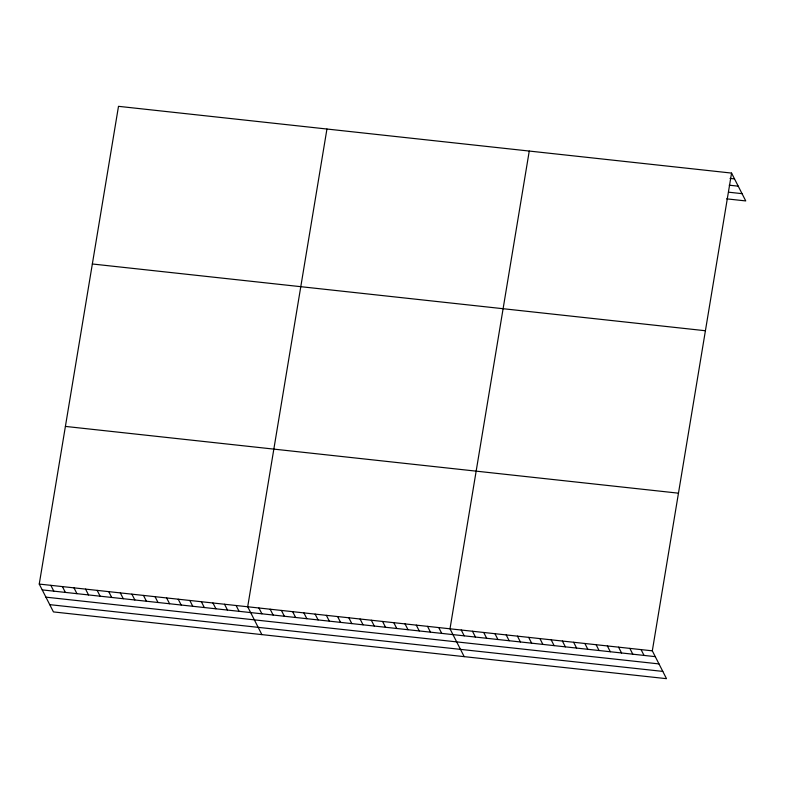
<?xml version="1.0" encoding="UTF-8"?>
<svg xmlns="http://www.w3.org/2000/svg" width="785" height="785" viewBox="0 0 785 785"><rect width="100%" height="100%" fill="white"/><g stroke="black" fill="none" stroke-linecap="round" stroke-linejoin="round"><path stroke-width="1.18" d="M731.561 173.083L652.315 650.834L666.504 678.672L53.439 611.917L39.25 584.069L118.496 106.328L731.561 173.083L745.75 200.931L726.645 198.85M326.943 129.025L247.687 606.766L261.876 634.614M529.257 151.054L450.001 628.805L464.19 656.643M730.03 178.411L734.524 178.901M729.236 185.191L738.234 186.163M728.558 192.188L742.041 193.66M92.345 263.986L705.411 330.74M65.4 426.412L678.466 493.176M39.25 584.069L652.315 650.834M42.213 589.888L655.279 656.643M45.913 597.159L658.978 663.914M49.73 604.646L662.795 671.401M641.07 649.607L644.034 655.416M629.835 648.381L632.798 654.199M618.59 647.164L621.553 652.973M607.355 645.937L610.318 651.746M596.119 644.711L599.073 650.52M584.874 643.484L587.837 649.303M573.639 642.267L576.602 648.076M562.394 641.041L565.357 646.85M551.158 639.814L554.122 645.633M539.913 638.588L542.877 644.407M528.678 637.371L531.641 643.18M517.443 636.144L520.396 641.953M506.197 634.918L509.161 640.737M494.962 633.701L497.925 639.51M483.717 632.474L486.68 638.284M472.482 631.248L475.445 637.057M461.246 630.021L464.2 635.84M438.766 627.578L441.729 633.387M427.521 626.351L430.484 632.17M416.286 625.125L419.249 630.944M405.04 623.908L408.004 629.717M393.805 622.682L396.768 628.491M382.57 621.455L385.523 627.274M371.325 620.229L374.288 626.047M360.089 619.012L363.053 624.821M348.844 617.785L351.808 623.594M337.609 616.559L340.572 622.377M326.364 615.342L329.327 621.151M315.128 614.115L318.092 619.924M303.893 612.889L306.847 618.708M292.648 611.662L295.611 617.481M281.413 610.445L284.376 616.254M270.168 609.219L273.131 615.028M258.932 607.992L261.896 613.811M236.108 605.51L239.072 611.319M224.53 604.244L227.493 610.063M212.951 602.988L215.914 608.797M201.372 601.722L204.335 607.541M189.793 600.466L192.757 606.275M178.215 599.2L181.168 605.019M166.626 597.944L169.589 603.753M155.047 596.678L158.011 602.497M143.469 595.422L146.432 601.231M131.89 594.157L134.853 599.976M120.311 592.901L123.274 598.71M108.732 591.635L111.696 597.454M97.154 590.379L100.117 596.188M85.575 589.113L88.528 594.932M73.986 587.857L76.95 593.666M62.407 586.591L65.371 592.41M50.829 585.335L53.792 591.144"/></g></svg>
